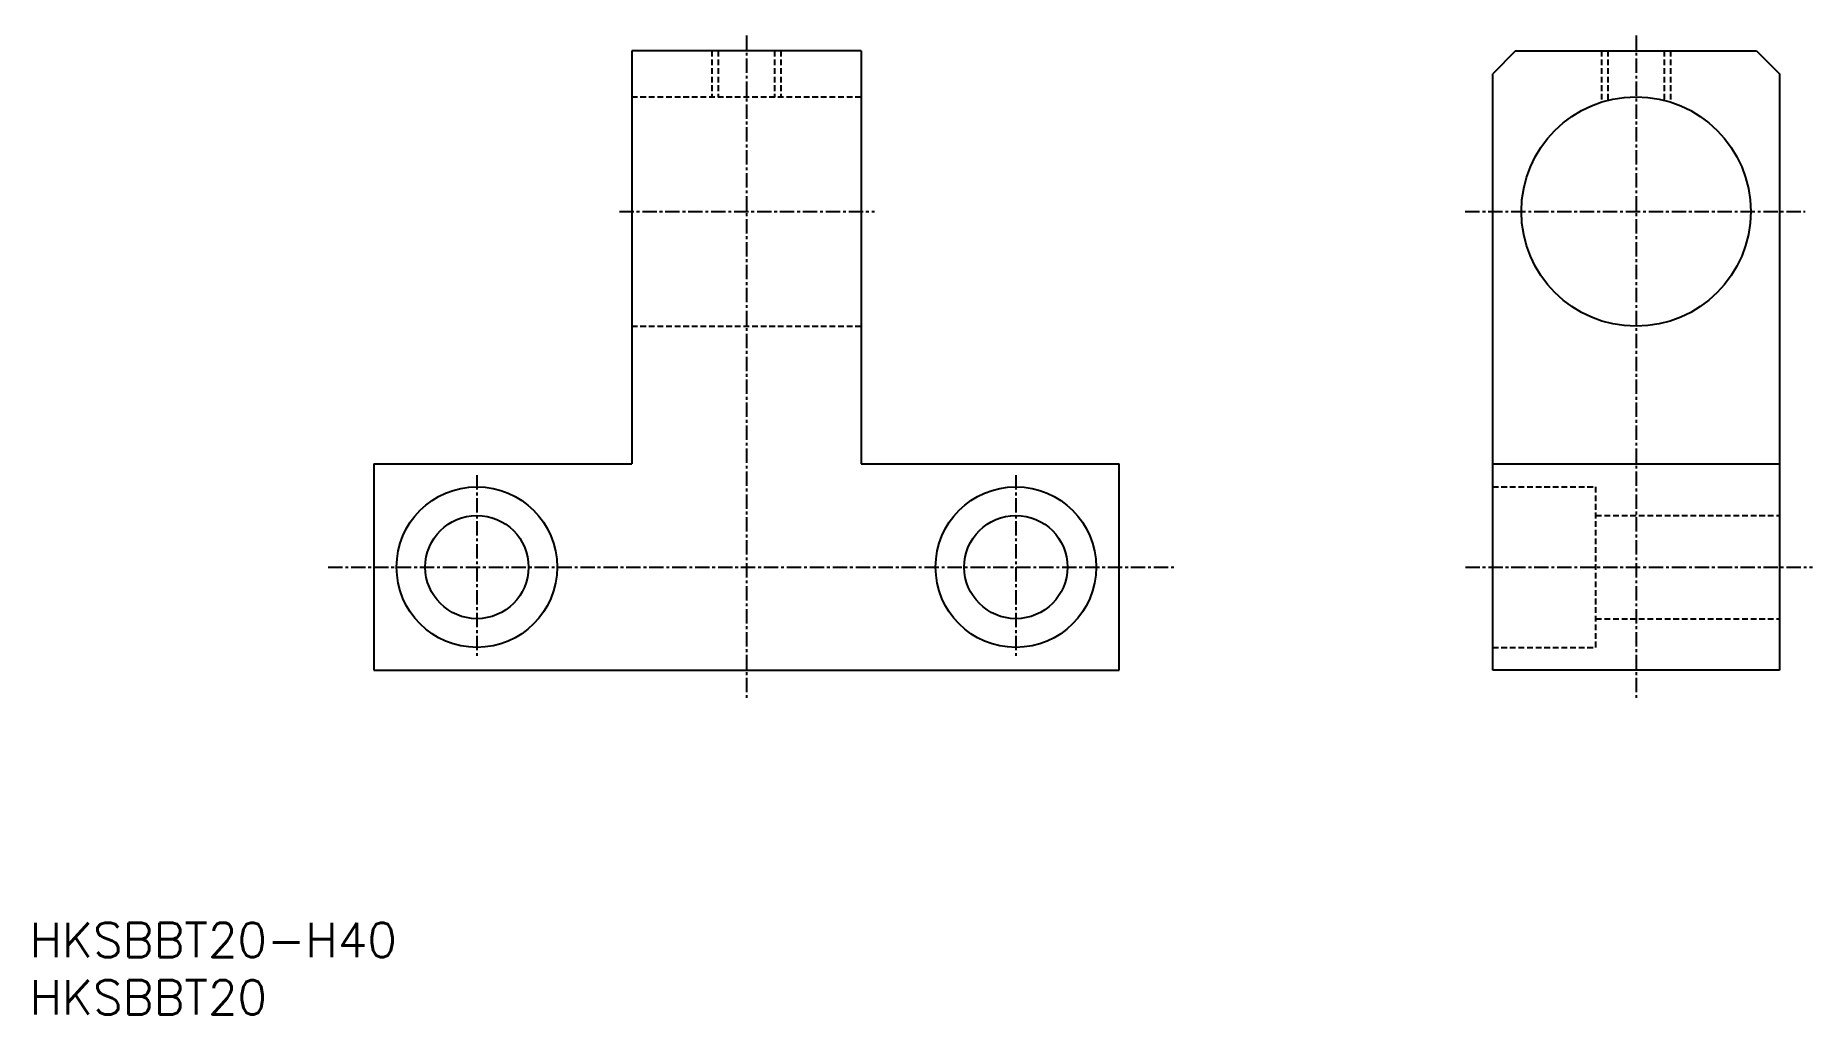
# Model space of a CAD drawing. Extents: x 1 to 155, y 0 to 85.
import ezdxf

# ---------------------------------------------------------------- set-up
doc = ezdxf.new("R2010")
doc.units = 0
doc.linetypes.add('CENTER', pattern=[2, 1.25, -0.25, 0.25, -0.25])
doc.linetypes.add('DASHED', pattern=[0.75, 0.5, -0.25])
doc.layers.get('0').update_dxf_attribs({"linetype": 'CONTINUOUS'})
doc.layers.add('CENTER', color=1, linetype='CENTER')
doc.styles.get("Standard").update_dxf_attribs({"font": 'txt.shx'})

# ---------------------------------------------------------------- blocks, each defined once
blk = doc.blocks.new('*U14')
at = {"color": 7, "linetype": 'CONTINUOUS'}
blk.add_text('HKSBBT20', height=3, dxfattribs=at).set_placement((0, 0))
blk = doc.blocks.new('*U15')
at = {"color": 7, "linetype": 'CONTINUOUS'}
blk.add_text('HKSBBT20-H40', height=3, dxfattribs=at).set_placement((0, 5))

msp = doc.modelspace()

# ---------------------------------------------------------------- linework, layer by layer
at = {"color": 7, "linetype": 'CONTINUOUS'}
for p, q in [((72.5, 84), (52.5, 84)), ((52.5, 84), (52.5, 48)), ((72.5, 84), (72.5, 48)), ((129.58, 84), (127.58, 82)), ((129.58, 84), (150.58, 84)), ((150.58, 84), (152.58, 82)), ((127.58, 30), (127.58, 82)), ((152.58, 82), (152.58, 30)), ((30, 48), (30, 30)), ((30, 48), (52.5, 48)), ((72.5, 48), (95, 48)), ((95, 30), (95, 48)), ((127.58, 48), (152.58, 48)), ((30, 30), (95, 30)), ((152.58, 30), (127.58, 30))]:
    msp.add_line(p, q, dxfattribs=at)
at = {"color": 3, "linetype": 'DASHED'}
for p, q in [((59.5, 84), (59.5, 80)), ((60.04, 84), (60.04, 80)), ((64.96, 84), (64.96, 80)), ((65.5, 84), (65.5, 80)), ((137.08, 84), (137.08, 79.54)), ((137.62, 84), (137.62, 79.69)), ((142.53, 84), (142.53, 79.69)), ((143.08, 84), (143.08, 79.54)), ((52.5, 80), (72.5, 80)), ((52.5, 60), (72.5, 60)), ((127.58, 46), (136.58, 46)), ((136.58, 32), (136.58, 46)), ((136.58, 43.5), (152.58, 43.5)), ((136.58, 34.5), (152.58, 34.5)), ((127.58, 32), (136.58, 32))]:
    msp.add_line(p, q, dxfattribs=at)
at = {"color": 7, "linetype": 'CONTINUOUS'}
for centre, radius in [((140.08, 70), 10), ((39, 39), 7), ((86, 39), 7), ((39, 39), 4.5), ((86, 39), 4.5)]:
    msp.add_circle(centre, radius, dxfattribs=at)
at = {"layer": 'CENTER', "color": 1, "linetype": 'CENTER'}
for p, q in [((62.5, 85.34), (62.5, 27.52)), ((140.08, 85.34), (140.08, 27.52)), ((51.43, 70), (73.66, 70)), ((125.19, 70), (154.84, 70)), ((39, 47), (39, 31)), ((86, 47), (86, 31)), ((26.03, 39), (99.76, 39)), ((125.2, 39), (155.46, 39))]:
    msp.add_line(p, q, dxfattribs=at)

# ---------------------------------------------------------------- block references
at = {"color": 7, "linetype": 'CONTINUOUS'}
for name in ['*U15', '*U14']:
    msp.add_blockref(name, (0, 0), dxfattribs=at)

doc.saveas('drawing.dxf')
